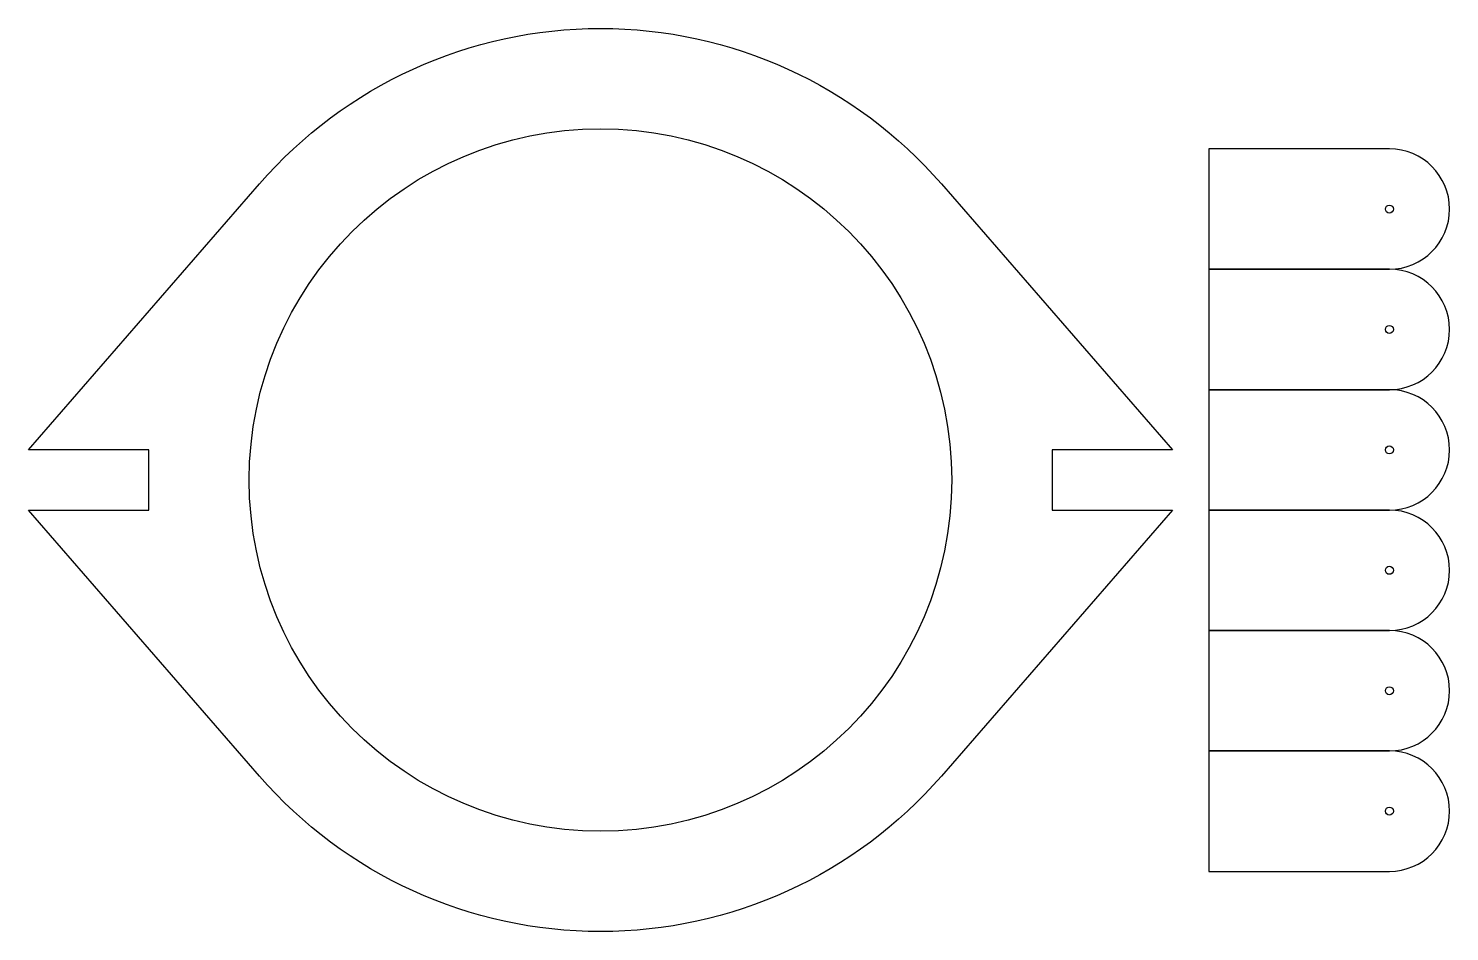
# Model space of a CAD drawing. Header units: millimetres. Extents: x -28.5 to 42.3, y -22.5 to 22.5.
import ezdxf

# ---------------------------------------------------------------- set-up
doc = ezdxf.new("R2010")
doc.units = ezdxf.units.MM
doc.header["$MEASUREMENT"] = 0

msp = doc.modelspace()

# ---------------------------------------------------------------- linework, layer by layer
for points in [[(16.987, 14.755), (28.5, 1.5), (22.5, 1.5), (22.5, -1.5), (28.5, -1.5), (16.987, -14.755, -0.455956), (-16.987, -14.755), (-28.5, -1.5), (-22.5, -1.5), (-22.5, 1.5), (-28.5, 1.5), (-16.987, 14.755, -0.455956)], [(30.305, 10.5), (39.305, 10.5, 1), (39.305, 16.5), (30.305, 16.5)], [(30.305, 4.5), (39.305, 4.5, 1), (39.305, 10.5), (30.305, 10.5)], [(30.305, -1.5), (39.305, -1.5, 1), (39.305, 4.5), (30.305, 4.5)], [(30.305, -7.5), (39.305, -7.5, 1), (39.305, -1.5), (30.305, -1.5)], [(30.305, -13.5), (39.305, -13.5, 1), (39.305, -7.5), (30.305, -7.5)], [(30.305, -19.5), (39.305, -19.5, 1), (39.305, -13.5), (30.305, -13.5)]]:
    msp.add_lwpolyline(points, format="xyb", close=True)
at = {"color": 3}
for centre, radius in [((0, 0), 17.5), ((39.305, 13.5), 0.2), ((39.305, 7.5), 0.2), ((39.305, 1.5), 0.2), ((39.305, -4.5), 0.2), ((39.305, -10.5), 0.2), ((39.305, -16.5), 0.2)]:
    msp.add_circle(centre, radius, dxfattribs=at)
msp.add_circle((36.5, 1.5), 0)
msp.add_circle((36.5, 1.5), 0)

doc.saveas('drawing.dxf')
